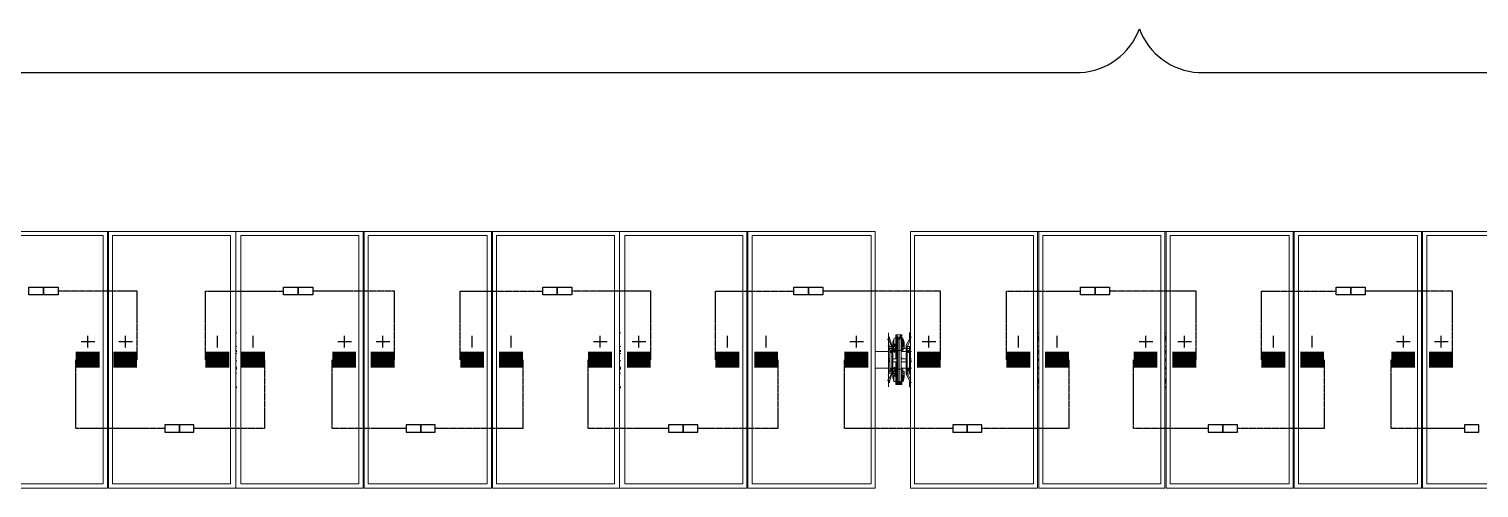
# Model space of a CAD drawing. Header units: feet. Extents: x -13743 to 68376, y -48 to 67763.
# Drawn here: x 4878.7 to 5332.5, y 4933.2 to 5076.9 of the extents above; entities that cross this region are included whole.
import ezdxf

# ---------------------------------------------------------------- set-up
doc = ezdxf.new("R2010")
doc.units = ezdxf.units.FT
doc.header["$MEASUREMENT"] = 0
doc.linetypes.add('HIDDEN', pattern=[0.375, 0.25, -0.125])
for name, color, linetype in [('E-HARN-COMP', 8, 'Continuous'), ('E-TRNK-CABL-NEG', 6, 'HIDDEN'), ('E-TRUNK-CABLE-POS', 6, 'HIDDEN'), ('G-ANNO-TEXT', 1, 'Continuous'), ('Polarity-Text', 7, 'Continuous')]:
    doc.layers.add(name, color=color, linetype=linetype)

# ---------------------------------------------------------------- blocks, each defined once
blk = doc.blocks.new('A$C47dfd34d')
at = {"lineweight": 5}
for points in [[(15.6094, 0.4133), (13.7561, 0.4133)], [(15.396, 0.4067), (15.396, 0.0067)], [(15.4027, 0.4133), (15.4027, 0)], [(17.5193, 0), (17.5193, 0.4133), (15.666, 0.4133)], [(14.3727, 0.235), (14.3744, 0.2467), (14.3744, 0.2433)], [(14.5794, 0.235), (14.5794, 0.2467), (14.5794, 0.2433)], [(14.7844, 0.235), (14.7861, 0.2467), (14.7861, 0.2433)], [(14.9911, 0.235), (14.9927, 0.2467), (14.9927, 0.2433)], [(15.1977, 0.235), (15.1977, 0.2467), (15.1977, 0.2433)], [(15.4027, 0.235), (15.4044, 0.2467), (15.4044, 0.2433)], [(15.6294, 0.24), (15.631, 0.2383), (15.6327, 0.2383), (15.6327, 0.24), (15.636, 0.23), (15.636, 0.2283), (15.6377, 0.2283), (15.636, 0.23)], [(15.6327, 0.24), (15.631, 0.24), (15.6327, 0.24), (15.631, 0.2433), (15.631, 0.25), (15.631, 0.1633), (15.631, 0.17), (15.6327, 0.1717), (15.631, 0.1717), (15.631, 0.1733), (15.631, 0.1717)], [(15.631, 0.24), (15.631, 0.24)], [(15.636, 0.2283), (15.636, 0.225), (15.6327, 0.225), (15.6327, 0.2283), (15.636, 0.2283), (15.631, 0.2383)], [(15.6394, 0.2267), (15.6394, 0.225), (15.6377, 0.225), (15.6377, 0.235), (15.6394, 0.24), (15.6394, 0.2317), (15.6427, 0.2317), (15.6427, 0.2417), (15.6394, 0.2417)], [(15.6394, 0.23), (15.6394, 0.225), (15.6394, 0.2233), (15.641, 0.2233), (15.6394, 0.225), (15.641, 0.2233), (15.6394, 0.225), (15.6377, 0.225), (15.6377, 0.235)], [(15.6394, 0.235), (15.6394, 0.235)], [(15.641, 0.24), (15.641, 0.24)], [(15.6427, 0.2417), (15.6444, 0.2417), (15.6444, 0.2433), (15.6427, 0.2433), (15.6444, 0.2433), (15.646, 0.2433), (15.6444, 0.245), (15.6427, 0.245), (15.6444, 0.245), (15.646, 0.2433), (15.646, 0.2417), (15.646, 0.2433), (15.6444, 0.245), (15.6427, 0.245), (15.6427, 0.2467), (15.6444, 0.2467), (15.6494, 0.2467), (15.6444, 0.2467), (15.6494, 0.2467), (15.651, 0.2467), (15.651, 0.245), (15.651, 0.2433), (15.6527, 0.2433), (15.651, 0.2433), (15.6527, 0.2433), (15.651, 0.2433)], [(15.6494, 0.2417), (15.6477, 0.2417), (15.6494, 0.2417), (15.6477, 0.2417), (15.6477, 0.2433), (15.6494, 0.2433), (15.6494, 0.245), (15.6494, 0.2433), (15.651, 0.2433), (15.6494, 0.2433), (15.6477, 0.2433), (15.646, 0.2433), (15.6444, 0.245), (15.6427, 0.245), (15.6427, 0.2467), (15.6427, 0.245), (15.6444, 0.245), (15.6444, 0.2467)], [(15.6427, 0.2433), (15.6427, 0.235), (15.6427, 0.2433), (15.6427, 0.245)], [(15.6427, 0.245), (15.6427, 0.245)], [(15.6427, 0.2433), (15.6444, 0.2433)], [(15.6444, 0.2433), (15.6427, 0.2433)], [(15.6444, 0.2117), (15.6427, 0.2117), (15.6427, 0.2367), (15.6444, 0.2367)], [(15.6427, 0.2083), (15.6427, 0.2117), (15.6427, 0.21), (15.6427, 0.2117), (15.6427, 0.235), (15.6444, 0.235)], [(15.6477, 0.2433), (15.646, 0.2433), (15.6444, 0.2433), (15.646, 0.2433), (15.6444, 0.2433), (15.646, 0.2433), (15.6477, 0.2433), (15.646, 0.2433), (15.6477, 0.2433), (15.646, 0.2433), (15.6477, 0.2433), (15.6477, 0.24), (15.6494, 0.24), (15.6477, 0.24), (15.6477, 0.2217), (15.6494, 0.2217), (15.6477, 0.2217), (15.6477, 0.1917), (15.651, 0.1917), (15.651, 0.2217), (15.651, 0.1917), (15.6477, 0.1917), (15.6477, 0.2217), (15.6477, 0.24), (15.646, 0.24), (15.6477, 0.24), (15.6477, 0.2433), (15.6494, 0.2433), (15.6494, 0.245), (15.651, 0.245), (15.6527, 0.245), (15.651, 0.245), (15.651, 0.2467)], [(15.646, 0.2417), (15.646, 0.2433), (15.6444, 0.245), (15.646, 0.2433), (15.6477, 0.2433), (15.646, 0.2433), (15.6477, 0.2433), (15.6477, 0.24), (15.646, 0.24)], [(15.6444, 0.2433), (15.646, 0.2433)], [(15.6444, 0.2433), (15.646, 0.2433)], [(15.6444, 0.2433), (15.646, 0.2433)], [(15.6444, 0.2433), (15.646, 0.2433)], [(15.6444, 0.2433), (15.646, 0.2433)], [(15.6444, 0.2433), (15.646, 0.2433)], [(15.6544, 0.1917), (15.6527, 0.1917), (15.6544, 0.1917), (15.6527, 0.1917), (15.651, 0.1917), (15.651, 0.1717), (15.6477, 0.1717), (15.6477, 0.1917), (15.6477, 0.2217), (15.646, 0.2217), (15.646, 0.2417), (15.6444, 0.2417), (15.6444, 0.2217)], [(15.6544, 0.2317), (15.6544, 0.23), (15.6544, 0.2283), (15.6527, 0.2283), (15.6527, 0.2317), (15.651, 0.2317), (15.6527, 0.2317), (15.6527, 0.2283), (15.6544, 0.2283), (15.6544, 0.23), (15.6544, 0.2317), (15.6527, 0.2317), (15.6527, 0.2417), (15.651, 0.2417), (15.651, 0.2433), (15.6527, 0.2433), (15.651, 0.2433), (15.651, 0.235), (15.651, 0.2433), (15.6494, 0.2433), (15.6477, 0.2433), (15.646, 0.2433), (15.6477, 0.2433)], [(15.646, 0.2433), (15.6477, 0.2433)], [(15.646, 0.2433), (15.6477, 0.2433)], [(15.6594, 0.2083), (15.651, 0.2083), (15.651, 0.2117), (15.651, 0.21), (15.651, 0.2117), (15.651, 0.235), (15.6527, 0.235), (15.651, 0.235), (15.651, 0.2433), (15.6494, 0.2433), (15.651, 0.2433), (15.6494, 0.2433), (15.6477, 0.2433), (15.6494, 0.2433), (15.6477, 0.2433), (15.6494, 0.2433), (15.651, 0.2433), (15.651, 0.235), (15.651, 0.2117), (15.651, 0.2367), (15.6527, 0.2367), (15.651, 0.2367), (15.651, 0.2117), (15.651, 0.2083), (15.651, 0.21), (15.6527, 0.21), (15.651, 0.21), (15.6527, 0.21), (15.651, 0.21), (15.6527, 0.21), (15.651, 0.21), (15.651, 0.2083), (15.651, 0.2117), (15.651, 0.235), (15.651, 0.2433), (15.651, 0.245)], [(15.6477, 0.2433), (15.6494, 0.2433)], [(15.6477, 0.2433), (15.6494, 0.2433)], [(15.6477, 0.2433), (15.6494, 0.2433)], [(15.651, 0.2217), (15.651, 0.2417), (15.6477, 0.2417), (15.6477, 0.2217), (15.6477, 0.1917), (15.651, 0.1917), (15.651, 0.2217), (15.6477, 0.2217), (15.6477, 0.24), (15.6494, 0.24)], [(15.6527, 0.2417), (15.6544, 0.2417), (15.6527, 0.2417), (15.651, 0.2417), (15.651, 0.2433), (15.6494, 0.2433), (15.651, 0.2433), (15.6494, 0.2433), (15.651, 0.2433), (15.651, 0.245), (15.651, 0.2467), (15.651, 0.245), (15.6494, 0.245), (15.651, 0.245), (15.6527, 0.245), (15.651, 0.245), (15.6494, 0.245), (15.6494, 0.2433), (15.651, 0.2433), (15.651, 0.2417), (15.6527, 0.2417), (15.6527, 0.2317), (15.6544, 0.2317), (15.6544, 0.23), (15.656, 0.225), (15.6544, 0.225), (15.6544, 0.2233), (15.6527, 0.2233), (15.6527, 0.2283), (15.651, 0.2283), (15.6527, 0.2283), (15.6527, 0.2233), (15.6544, 0.2233), (15.6544, 0.225), (15.656, 0.225), (15.6544, 0.23), (15.6544, 0.2283), (15.6527, 0.2283), (15.6527, 0.2317), (15.651, 0.2317)], [(15.6494, 0.245), (15.651, 0.245), (15.651, 0.2467), (15.6527, 0.2467)], [(15.6494, 0.2433), (15.651, 0.2433)], [(15.6494, 0.2433), (15.651, 0.2433)], [(15.6494, 0.2433), (15.651, 0.2433)], [(15.651, 0.245), (15.651, 0.245)], [(15.651, 0.245), (15.651, 0.245)], [(15.651, 0.245), (15.651, 0.245)], [(15.651, 0.245), (15.651, 0.245)], [(15.651, 0.245), (15.651, 0.245)], [(15.651, 0.245), (15.651, 0.245)], [(15.651, 0.235), (15.651, 0.2433)], [(15.651, 0.2117), (15.651, 0.2367), (15.6527, 0.2367)], [(15.651, 0.235), (15.6527, 0.235)], [(15.6544, 0.2417), (15.6527, 0.2417), (15.6527, 0.2317), (15.6544, 0.2317), (15.6544, 0.24), (15.656, 0.235)], [(15.6544, 0.2317), (15.6544, 0.24)], [(15.656, 0.2267), (15.656, 0.225), (15.656, 0.235), (15.6544, 0.24)], [(15.6544, 0.2317), (15.6544, 0.24)], [(15.656, 0.2267), (15.656, 0.225), (15.656, 0.235), (15.6544, 0.24)], [(15.6544, 0.235), (15.6544, 0.235)], [(15.6544, 0.235), (15.6544, 0.235)], [(15.6644, 0.2433), (15.666, 0.2433), (15.6644, 0.2433)], [(15.6644, 0.2433), (15.666, 0.2433), (15.6644, 0.2433)], [(15.6644, 0.24), (15.6644, 0.24)], [(15.6644, 0.24), (15.6644, 0.24)], [(15.871, 0.2467), (15.871, 0.2433)], [(15.8727, 0.2467), (15.871, 0.235)], [(16.076, 0.235), (16.0777, 0.2467), (16.0777, 0.2433)], [(16.2827, 0.235), (16.2843, 0.2467), (16.2843, 0.2433)], [(16.4893, 0.2467), (16.4893, 0.2433)], [(16.491, 0.2467), (16.4893, 0.235)], [(14.3727, 0.2283), (14.3744, 0.2283)], [(14.3744, 0.2217), (14.3727, 0.2217)], [(14.3727, 0.22), (14.3744, 0.22)], [(14.3744, 0.2167), (14.3727, 0.2167), (14.3744, 0.2183)], [(14.5794, 0.2283), (14.5811, 0.2283)], [(14.5794, 0.2217), (14.5811, 0.2217)], [(14.5794, 0.22), (14.5811, 0.22)], [(14.5794, 0.2183), (14.5794, 0.2167), (14.5811, 0.2167)], [(14.7844, 0.2283), (14.7861, 0.2283)], [(14.7861, 0.2217), (14.7844, 0.2217)], [(14.7844, 0.22), (14.7861, 0.22)], [(14.7861, 0.2167), (14.7844, 0.2167), (14.7861, 0.2183)], [(14.9911, 0.2283), (14.9927, 0.2283)], [(14.9927, 0.2217), (14.9911, 0.2217)], [(14.9911, 0.22), (14.9927, 0.22)], [(14.9927, 0.2167), (14.9911, 0.2167), (14.9927, 0.2183)], [(15.1977, 0.2283), (15.1994, 0.2283)], [(15.1977, 0.2217), (15.1994, 0.2217)], [(15.1977, 0.22), (15.1994, 0.22)], [(15.1977, 0.2183), (15.1977, 0.2167), (15.1994, 0.2167)], [(15.4027, 0.2283), (15.4044, 0.2283)], [(15.4044, 0.2217), (15.4027, 0.2217)], [(15.4027, 0.22), (15.4044, 0.22)], [(15.4044, 0.2167), (15.4027, 0.2167), (15.4044, 0.2183)], [(15.6094, 0.22), (15.631, 0.22)], [(15.6294, 0.23), (15.6294, 0.23)], [(15.6327, 0.2283), (15.631, 0.2283), (15.631, 0.225), (15.6327, 0.225), (15.6327, 0.2233), (15.631, 0.2233), (15.631, 0.1883), (15.6327, 0.1883), (15.636, 0.1883), (15.636, 0.185), (15.636, 0.1833), (15.6327, 0.1733), (15.631, 0.1733), (15.631, 0.175), (15.6294, 0.1733)], [(15.6294, 0.2283), (15.6294, 0.2283)], [(15.631, 0.2283), (15.631, 0.23), (15.6327, 0.23)], [(15.631, 0.2233), (15.631, 0.225)], [(15.6327, 0.2217), (15.6327, 0.2233)], [(15.6327, 0.22), (15.6327, 0.2217), (15.6344, 0.2217)], [(15.6344, 0.22), (15.6327, 0.22)], [(15.6327, 0.1933), (15.6327, 0.2183)], [(15.636, 0.2217), (15.6344, 0.2217)], [(15.6344, 0.22), (15.636, 0.22)], [(15.6344, 0.22), (15.636, 0.22)], [(15.6344, 0.22), (15.636, 0.22)], [(15.6344, 0.22), (15.636, 0.22)], [(15.6344, 0.22), (15.6344, 0.2183), (15.636, 0.22)], [(15.6344, 0.22), (15.636, 0.22)], [(15.6377, 0.2283), (15.6377, 0.225), (15.636, 0.225), (15.6377, 0.225), (15.6377, 0.1883), (15.6377, 0.1783)], [(15.636, 0.225), (15.636, 0.225)], [(15.636, 0.225), (15.636, 0.2217)], [(15.636, 0.2217), (15.636, 0.22)], [(15.636, 0.2183), (15.636, 0.1933)], [(15.6377, 0.225), (15.6377, 0.225)], [(15.6427, 0.2217), (15.641, 0.2217), (15.6427, 0.2217), (15.641, 0.2217), (15.6427, 0.2217), (15.6377, 0.2217)], [(15.641, 0.2183), (15.6394, 0.22), (15.6377, 0.22), (15.6427, 0.22)], [(15.641, 0.225), (15.641, 0.2233), (15.6427, 0.2283), (15.6394, 0.2283), (15.6394, 0.23), (15.6394, 0.2317)], [(15.641, 0.2283), (15.641, 0.2317)], [(15.6427, 0.2233), (15.641, 0.2233)], [(15.6427, 0.2317), (15.6444, 0.2317)], [(15.6427, 0.2283), (15.6444, 0.2283)], [(15.651, 0.2283), (15.6527, 0.2283), (15.6527, 0.2233), (15.6544, 0.2233), (15.6544, 0.225), (15.656, 0.225), (15.6544, 0.23)], [(15.6527, 0.2233), (15.651, 0.2233)], [(15.6544, 0.2217), (15.6527, 0.2217), (15.6544, 0.2217), (15.6527, 0.2217), (15.6527, 0.22), (15.651, 0.22), (15.6594, 0.22)], [(15.651, 0.21), (15.651, 0.2117)], [(15.651, 0.21), (15.651, 0.2117)], [(15.6527, 0.225), (15.6527, 0.2233), (15.6544, 0.225)], [(15.6594, 0.225), (15.6594, 0.225)], [(15.6594, 0.225), (15.6594, 0.225)], [(15.661, 0.225), (15.661, 0.225)], [(15.661, 0.225), (15.661, 0.225)], [(15.661, 0.2217), (15.6627, 0.2217)], [(15.661, 0.2217), (15.6627, 0.2217)], [(15.6627, 0.22), (15.6627, 0.2183), (15.661, 0.22)], [(15.6627, 0.22), (15.6627, 0.2183), (15.661, 0.22)], [(15.666, 0.2283), (15.6627, 0.2283)], [(15.666, 0.2283), (15.6627, 0.2283)], [(15.6627, 0.2283), (15.6644, 0.2283)], [(15.6627, 0.2217), (15.6644, 0.2217), (15.6644, 0.22)], [(15.6627, 0.2217), (15.6644, 0.2217), (15.6644, 0.22)], [(15.6627, 0.22), (15.6644, 0.22)], [(15.6627, 0.22), (15.6644, 0.22)], [(15.6627, 0.22), (15.6644, 0.22)], [(15.6627, 0.22), (15.6644, 0.22)], [(15.6627, 0.22), (15.6644, 0.22)], [(15.6627, 0.22), (15.6644, 0.22)], [(15.6627, 0.22), (15.6644, 0.22)], [(15.6627, 0.22), (15.6644, 0.22)], [(15.6627, 0.22), (15.6644, 0.22)], [(15.6627, 0.22), (15.6644, 0.22)], [(15.6627, 0.22), (15.6644, 0.22)], [(15.6627, 0.22), (15.6644, 0.22)], [(15.6627, 0.22), (15.6644, 0.22)], [(15.6627, 0.22), (15.6644, 0.22)], [(15.6627, 0.22), (15.6644, 0.22)], [(15.6627, 0.22), (15.6644, 0.22)], [(15.6627, 0.22), (15.6644, 0.22)], [(15.6627, 0.22), (15.6644, 0.22)], [(15.6627, 0.22), (15.6644, 0.22)], [(15.6627, 0.22), (15.6644, 0.22)], [(15.6644, 0.2183), (15.6644, 0.2183)], [(15.6644, 0.2183), (15.6644, 0.2183)], [(15.871, 0.2283), (15.8727, 0.2283)], [(15.8727, 0.2217), (15.871, 0.2217)], [(15.871, 0.22), (15.8727, 0.22)], [(15.8727, 0.2167), (15.871, 0.2167), (15.8727, 0.2183)], [(16.076, 0.2283), (16.0777, 0.2283)], [(16.0777, 0.2217), (16.076, 0.2217)], [(16.076, 0.22), (16.0777, 0.22)], [(16.0777, 0.2167), (16.076, 0.2167), (16.0777, 0.2183)], [(16.2827, 0.2283), (16.2843, 0.2283)], [(16.2843, 0.2217), (16.2827, 0.2217)], [(16.2827, 0.22), (16.2843, 0.22)], [(16.2843, 0.2167), (16.2827, 0.2167), (16.2843, 0.2183)], [(16.4893, 0.2283), (16.491, 0.2283)], [(16.491, 0.2217), (16.4893, 0.2217)], [(16.4893, 0.22), (16.491, 0.22)], [(16.491, 0.2167), (16.4893, 0.2167), (16.491, 0.2183)], [(14.3727, 0.2067), (14.3744, 0.2083)], [(14.3744, 0.205), (14.3727, 0.205)], [(14.3727, 0.195), (14.3744, 0.195)], [(14.3744, 0.1933), (14.3727, 0.1933)], [(14.3727, 0.1917), (14.3744, 0.1917)], [(14.5794, 0.2067), (14.5794, 0.2083)], [(14.5794, 0.205), (14.5811, 0.205)], [(14.5794, 0.195), (14.5811, 0.195)], [(14.5794, 0.1933), (14.5811, 0.1933)], [(14.5794, 0.1917), (14.5811, 0.1917)], [(14.7844, 0.2067), (14.7861, 0.2083)], [(14.7861, 0.205), (14.7844, 0.205)], [(14.7844, 0.195), (14.7861, 0.195)], [(14.7861, 0.1933), (14.7844, 0.1933)], [(14.7844, 0.1917), (14.7861, 0.1917)], [(14.9911, 0.2067), (14.9927, 0.2083)], [(14.9927, 0.205), (14.9911, 0.205)], [(14.9911, 0.195), (14.9927, 0.195)], [(14.9927, 0.1933), (14.9911, 0.1933)], [(14.9911, 0.1917), (14.9927, 0.1917)], [(15.1977, 0.2067), (15.1977, 0.2083)], [(15.1977, 0.205), (15.1994, 0.205)], [(15.1977, 0.195), (15.1994, 0.195)], [(15.1977, 0.1933), (15.1994, 0.1933)], [(15.1977, 0.1917), (15.1994, 0.1917)], [(15.4027, 0.2067), (15.4044, 0.2083)], [(15.4044, 0.205), (15.4027, 0.205)], [(15.4027, 0.195), (15.4044, 0.195)], [(15.4044, 0.1933), (15.4027, 0.1933)], [(15.4027, 0.1917), (15.4044, 0.1917)], [(15.631, 0.1933), (15.6094, 0.1933)], [(15.631, 0.205), (15.6327, 0.205)], [(15.631, 0.2033), (15.6327, 0.2033)], [(15.631, 0.1867), (15.631, 0.1883)], [(15.6327, 0.1867), (15.6327, 0.1883), (15.6327, 0.19)], [(15.6344, 0.1917), (15.636, 0.1917)], [(15.6344, 0.1917), (15.636, 0.1917)], [(15.6344, 0.1917), (15.636, 0.1917)], [(15.6344, 0.1917), (15.636, 0.1917)], [(15.6344, 0.1917), (15.636, 0.1917)], [(15.636, 0.185), (15.6377, 0.185), (15.6377, 0.1883), (15.636, 0.1883), (15.6377, 0.1883), (15.6394, 0.1883), (15.641, 0.19), (15.641, 0.1883), (15.6427, 0.1883)], [(15.636, 0.19), (15.636, 0.1883)], [(15.636, 0.1883), (15.636, 0.1883)], [(15.6377, 0.205), (15.6377, 0.2083), (15.6444, 0.2083)], [(15.6377, 0.2083), (15.6394, 0.2083)], [(15.6444, 0.1783), (15.6427, 0.1783), (15.6427, 0.2), (15.6427, 0.2033), (15.6444, 0.2033), (15.6427, 0.2033), (15.6444, 0.2033), (15.6427, 0.2033), (15.6444, 0.2033), (15.6427, 0.2033), (15.6427, 0.2017), (15.6427, 0.2), (15.6427, 0.2033), (15.6444, 0.2033), (15.6377, 0.2033)], [(15.6427, 0.1933), (15.6377, 0.1933)], [(15.6427, 0.1917), (15.641, 0.1917), (15.6427, 0.1917), (15.641, 0.1917), (15.6427, 0.1917), (15.6377, 0.1917), (15.6394, 0.1917)], [(15.6377, 0.1883), (15.6377, 0.1883)], [(15.6394, 0.1867), (15.6394, 0.1883), (15.6377, 0.1883), (15.6377, 0.1783), (15.6394, 0.1717)], [(15.6394, 0.1933), (15.641, 0.195)], [(15.6444, 0.1767), (15.6427, 0.1767), (15.6427, 0.2017), (15.6444, 0.2017)], [(15.651, 0.1667), (15.6527, 0.1667), (15.651, 0.1667), (15.651, 0.1683), (15.651, 0.17), (15.651, 0.1683), (15.651, 0.1667), (15.6494, 0.1683), (15.6477, 0.1683), (15.6477, 0.1717), (15.6494, 0.1717), (15.6477, 0.1717), (15.6477, 0.17), (15.646, 0.17), (15.6477, 0.17), (15.6494, 0.17), (15.6477, 0.17), (15.6494, 0.17), (15.6477, 0.17), (15.646, 0.17), (15.6444, 0.17), (15.646, 0.17), (15.6477, 0.17), (15.6494, 0.17), (15.6477, 0.17), (15.646, 0.17), (15.6477, 0.17), (15.6494, 0.17), (15.651, 0.17), (15.6494, 0.17), (15.6477, 0.17), (15.646, 0.17), (15.6477, 0.17), (15.6477, 0.1717), (15.646, 0.1717), (15.646, 0.1683), (15.6444, 0.1683), (15.646, 0.1683), (15.6477, 0.1683), (15.6494, 0.1683), (15.6477, 0.1683), (15.6477, 0.1717), (15.6477, 0.17), (15.6494, 0.17), (15.6477, 0.17), (15.6494, 0.17), (15.6477, 0.17), (15.646, 0.17), (15.6444, 0.17), (15.646, 0.17), (15.6444, 0.17), (15.646, 0.17), (15.6444, 0.17), (15.6427, 0.17), (15.6444, 0.17), (15.6427, 0.1683), (15.6427, 0.1667), (15.6444, 0.1683), (15.646, 0.1683), (15.646, 0.1717), (15.6444, 0.1717), (15.6444, 0.1917)], [(15.6427, 0.1717), (15.6444, 0.1717), (15.6444, 0.17), (15.6427, 0.17), (15.6427, 0.1683), (15.6444, 0.1683), (15.6427, 0.1667), (15.6444, 0.1683), (15.646, 0.1683), (15.6477, 0.1683), (15.6494, 0.1683), (15.651, 0.1683), (15.6494, 0.1683), (15.651, 0.1667), (15.6527, 0.1667), (15.651, 0.1667), (15.6444, 0.1667), (15.646, 0.1667), (15.6444, 0.1667), (15.6427, 0.1667), (15.6444, 0.1683), (15.646, 0.1683), (15.6444, 0.1683), (15.646, 0.1683), (15.646, 0.1717), (15.6477, 0.1717), (15.6477, 0.1917), (15.6477, 0.1717), (15.6477, 0.1683), (15.6494, 0.1683), (15.651, 0.1667), (15.6527, 0.1667)], [(15.6477, 0.1717), (15.646, 0.1717), (15.646, 0.1917), (15.6477, 0.1917), (15.6477, 0.1717), (15.6494, 0.1717)], [(15.651, 0.21), (15.6527, 0.21)], [(15.651, 0.2033), (15.6527, 0.2033)], [(15.651, 0.2033), (15.6527, 0.2033)], [(15.651, 0.2033), (15.6527, 0.2033)], [(15.651, 0.2033), (15.6527, 0.2033)], [(15.651, 0.2033), (15.6527, 0.2033)], [(15.651, 0.2033), (15.6527, 0.2033)], [(15.6527, 0.1767), (15.651, 0.1767), (15.651, 0.2017), (15.651, 0.2033), (15.6527, 0.2033), (15.651, 0.2033), (15.651, 0.2), (15.651, 0.2033)], [(15.651, 0.2033), (15.6527, 0.2033)], [(15.6594, 0.2033), (15.651, 0.2033)], [(15.651, 0.2033), (15.6527, 0.2033)], [(15.651, 0.2033), (15.6527, 0.2033)], [(15.651, 0.2033), (15.6527, 0.2033)], [(15.651, 0.2033), (15.6527, 0.2033)], [(15.651, 0.2017), (15.651, 0.2), (15.651, 0.1783), (15.6527, 0.1783)], [(15.6594, 0.1933), (15.651, 0.1933)], [(15.651, 0.1917), (15.6527, 0.1917), (15.651, 0.1917)], [(15.651, 0.1917), (15.6527, 0.1917), (15.651, 0.1917)], [(15.6544, 0.1883), (15.6527, 0.19), (15.6544, 0.1883), (15.6527, 0.19), (15.6527, 0.1883), (15.651, 0.1883)], [(15.6527, 0.185), (15.6544, 0.185), (15.6544, 0.1833), (15.6544, 0.185), (15.6527, 0.185), (15.6527, 0.1883), (15.6544, 0.1883), (15.656, 0.1867), (15.6544, 0.1833), (15.6544, 0.185), (15.6527, 0.185), (15.6527, 0.1883), (15.6544, 0.1883), (15.656, 0.1867), (15.6544, 0.1833), (15.656, 0.1867), (15.6544, 0.1883), (15.6527, 0.1883), (15.6527, 0.185), (15.651, 0.185), (15.6527, 0.185), (15.651, 0.185)], [(15.6594, 0.1883), (15.6594, 0.1883)], [(15.6594, 0.1883), (15.6594, 0.1883)], [(15.661, 0.1883), (15.661, 0.1883)], [(15.661, 0.1883), (15.661, 0.1883)], [(15.666, 0.1933), (15.666, 0.1917)], [(15.666, 0.1933), (15.666, 0.1933)], [(15.871, 0.2067), (15.8727, 0.2083)], [(15.8727, 0.205), (15.871, 0.205)], [(15.871, 0.195), (15.8727, 0.195)], [(15.8727, 0.1933), (15.871, 0.1933)], [(15.871, 0.1917), (15.8727, 0.1917)], [(16.076, 0.2067), (16.0777, 0.2083)], [(16.0777, 0.205), (16.076, 0.205)], [(16.076, 0.195), (16.0777, 0.195)], [(16.0777, 0.1933), (16.076, 0.1933)], [(16.076, 0.1917), (16.0777, 0.1917)], [(16.2827, 0.2067), (16.2843, 0.2083)], [(16.2843, 0.205), (16.2827, 0.205)], [(16.2827, 0.195), (16.2843, 0.195)], [(16.2843, 0.1933), (16.2827, 0.1933)], [(16.2827, 0.1917), (16.2843, 0.1917)], [(16.4893, 0.2067), (16.491, 0.2083)], [(16.491, 0.205), (16.4893, 0.205)], [(16.4893, 0.195), (16.491, 0.195)], [(16.491, 0.1933), (16.4893, 0.1933)], [(16.4893, 0.1917), (16.491, 0.1917)], [(14.3744, 0.185), (14.3727, 0.185)], [(14.3744, 0.17), (14.3744, 0.1667), (14.3727, 0.1783)], [(14.3744, 0.1667), (14.3744, 0.1667)], [(14.5794, 0.185), (14.5811, 0.185)], [(14.5794, 0.17), (14.5794, 0.1667), (14.5794, 0.1783)], [(14.5794, 0.1667), (14.5794, 0.1667)], [(14.7861, 0.185), (14.7844, 0.185)], [(14.7861, 0.17), (14.7861, 0.1667), (14.7844, 0.1783)], [(14.7861, 0.1667), (14.7861, 0.1667)], [(14.9927, 0.185), (14.9911, 0.185)], [(14.9927, 0.17), (14.9927, 0.1667), (14.9911, 0.1783)], [(14.9927, 0.1667), (14.9927, 0.1667)], [(15.1977, 0.185), (15.1994, 0.185)], [(15.1977, 0.17), (15.1977, 0.1667), (15.1977, 0.1783)], [(15.1977, 0.1667), (15.1977, 0.1667)], [(15.4044, 0.185), (15.4027, 0.185)], [(15.4044, 0.17), (15.4044, 0.1667), (15.4027, 0.1783)], [(15.4044, 0.1667), (15.4044, 0.1667)], [(15.6294, 0.1833), (15.6294, 0.1833)], [(15.6294, 0.1817), (15.6294, 0.1817)], [(15.631, 0.1817), (15.631, 0.1833), (15.631, 0.185), (15.6327, 0.185), (15.636, 0.185), (15.631, 0.175)], [(15.631, 0.1733), (15.631, 0.1733)], [(15.631, 0.1733), (15.6327, 0.1733)], [(15.631, 0.17), (15.6327, 0.17)], [(15.636, 0.1833), (15.6377, 0.185)], [(15.6394, 0.18), (15.6394, 0.1717), (15.6427, 0.1717), (15.6427, 0.18), (15.6394, 0.18), (15.6394, 0.1817)], [(15.6394, 0.1783), (15.6394, 0.1783)], [(15.641, 0.18), (15.641, 0.1833)], [(15.641, 0.1717), (15.641, 0.1717)], [(15.6427, 0.185), (15.6444, 0.185)], [(15.6427, 0.18), (15.6444, 0.18)], [(15.6427, 0.1667), (15.6444, 0.1667)], [(15.6427, 0.1667), (15.6427, 0.1667)], [(15.6444, 0.1683), (15.646, 0.1683)], [(15.6444, 0.1683), (15.646, 0.1683), (15.6444, 0.1683), (15.646, 0.1683), (15.6477, 0.1683), (15.646, 0.1683), (15.6477, 0.1683)], [(15.6444, 0.1683), (15.646, 0.1683)], [(15.651, 0.1667), (15.6444, 0.1667)], [(15.651, 0.1667), (15.6444, 0.1667)], [(15.646, 0.1683), (15.6477, 0.1683)], [(15.6527, 0.17), (15.651, 0.17), (15.6527, 0.17), (15.651, 0.17), (15.6527, 0.17), (15.651, 0.17), (15.651, 0.1683), (15.6527, 0.1683), (15.651, 0.1683), (15.651, 0.1717), (15.6527, 0.1717), (15.651, 0.1717), (15.651, 0.1683), (15.651, 0.1667), (15.6527, 0.1667), (15.651, 0.1667), (15.6494, 0.1683), (15.6477, 0.1683)], [(15.6527, 0.1683), (15.651, 0.1683), (15.651, 0.17), (15.6494, 0.17), (15.651, 0.17), (15.6494, 0.17), (15.651, 0.17), (15.651, 0.1717), (15.6527, 0.1717)], [(15.6494, 0.1683), (15.651, 0.1683)], [(15.6494, 0.1683), (15.651, 0.1683)], [(15.651, 0.1667), (15.6494, 0.1683)], [(15.6494, 0.1683), (15.651, 0.1667)], [(15.651, 0.18), (15.6527, 0.18), (15.6527, 0.1717), (15.6544, 0.1717), (15.6544, 0.18)], [(15.651, 0.1683), (15.651, 0.1683)], [(15.651, 0.1683), (15.651, 0.1683)], [(15.651, 0.1683), (15.651, 0.1683)], [(15.651, 0.1667), (15.651, 0.1667)], [(15.651, 0.1667), (15.6527, 0.1667)], [(15.651, 0.1667), (15.6527, 0.1667)], [(15.651, 0.1667), (15.651, 0.1667)], [(15.651, 0.1667), (15.651, 0.1667)], [(15.6527, 0.1833), (15.6527, 0.18), (15.6544, 0.18), (15.6544, 0.1817)], [(15.6544, 0.1783), (15.6544, 0.1783)], [(15.6544, 0.1783), (15.6544, 0.1783)], [(15.656, 0.1783), (15.6544, 0.1717)], [(15.6544, 0.1717), (15.6544, 0.1717)], [(15.6544, 0.1717), (15.6544, 0.1717)], [(15.6644, 0.1733), (15.6644, 0.1733)], [(15.6644, 0.1733), (15.6644, 0.1733)], [(15.6644, 0.17), (15.6644, 0.17)], [(15.6644, 0.17), (15.666, 0.17), (15.6644, 0.17)], [(15.6644, 0.17), (15.6644, 0.17)], [(15.6644, 0.17), (15.666, 0.17), (15.6644, 0.17)], [(15.8727, 0.185), (15.871, 0.185)], [(15.871, 0.1783), (15.8727, 0.1667)], [(15.871, 0.17), (15.871, 0.1667)], [(15.871, 0.1667), (15.871, 0.1667)], [(16.0777, 0.185), (16.076, 0.185)], [(16.0777, 0.17), (16.0777, 0.1667), (16.076, 0.1783)], [(16.0777, 0.1667), (16.0777, 0.1667)], [(16.2843, 0.185), (16.2827, 0.185)], [(16.2843, 0.17), (16.2843, 0.1667), (16.2827, 0.1783)], [(16.2843, 0.1667), (16.2843, 0.1667)], [(16.491, 0.185), (16.4893, 0.185)], [(16.4893, 0.1783), (16.491, 0.1667)], [(16.4893, 0.17), (16.4893, 0.1667)], [(16.4893, 0.1667), (16.4893, 0.1667)], [(14.3727, 0.1633), (14.3744, 0.1633)], [(14.3727, 0.1617), (14.3744, 0.1617)], [(14.5794, 0.1633), (14.5811, 0.1633)], [(14.5794, 0.1617), (14.5811, 0.1617)], [(14.7844, 0.1633), (14.7861, 0.1633)], [(14.7844, 0.1617), (14.7861, 0.1617)], [(14.9911, 0.1633), (14.9927, 0.1633)], [(14.9911, 0.1617), (14.9927, 0.1617)], [(15.1977, 0.1633), (15.1994, 0.1633)], [(15.1977, 0.1617), (15.1994, 0.1617)], [(15.4027, 0.1633), (15.4044, 0.1633)], [(15.4027, 0.1617), (15.4044, 0.1617)], [(15.871, 0.1633), (15.8727, 0.1633)], [(15.871, 0.1617), (15.8727, 0.1617)], [(16.076, 0.1633), (16.0777, 0.1633)], [(16.076, 0.1617), (16.0777, 0.1617)], [(16.2827, 0.1633), (16.2843, 0.1633)], [(16.2827, 0.1617), (16.2843, 0.1617)], [(16.4893, 0.1633), (16.491, 0.1633)], [(16.4893, 0.1617), (16.491, 0.1617)]]:
    blk.add_lwpolyline(points, dxfattribs=at)
for points in [[(14.1678, 0.4133), (14.3727, 0.4133), (14.3727, 0), (14.1678, 0)], [(14.1744, 0.4067), (14.1744, 0.0067), (14.3661, 0.0067), (14.3661, 0.4067)], [(14.3744, 0.4133), (14.5794, 0.4133), (14.5794, 0), (14.3744, 0)], [(14.3811, 0.4067), (14.3811, 0.0067), (14.5711, 0.0067), (14.5711, 0.4067)], [(14.5794, 0), (14.7844, 0), (14.7844, 0.4133), (14.5794, 0.4133)], [(14.5877, 0.0067), (14.7777, 0.0067), (14.7777, 0.4067), (14.5877, 0.4067)], [(14.7861, 0.4133), (14.7861, 0), (14.9911, 0), (14.9911, 0.4133)], [(14.9844, 0.4067), (14.9844, 0.0067), (14.7927, 0.0067), (14.7927, 0.4067)], [(15.1977, 0.4133), (14.9927, 0.4133), (14.9927, 0), (15.1977, 0)], [(14.9994, 0.0067), (15.1894, 0.0067), (15.1894, 0.4067), (14.9994, 0.4067)], [(15.1977, 0), (15.1977, 0.4133), (15.4027, 0.4133), (15.4027, 0)], [(15.206, 0.0067), (15.206, 0.4067), (15.396, 0.4067), (15.396, 0.0067)], [(15.4044, 0), (15.4044, 0.4133), (15.6094, 0.4133), (15.6094, 0)], [(15.411, 0.0067), (15.411, 0.4067), (15.6027, 0.4067), (15.6027, 0.0067)], [(15.666, 0.4133), (15.666, 0), (15.871, 0), (15.871, 0.4133)], [(15.666, 0), (15.666, 0.4133)], [(15.8644, 0.4067), (15.8644, 0.0067), (15.6727, 0.0067), (15.6727, 0.4067)], [(15.6727, 0.0067), (15.6727, 0.4067)], [(16.076, 0.4133), (16.076, 0), (15.8727, 0), (15.8727, 0.4133)], [(15.8794, 0.4067), (16.0693, 0.4067), (16.0693, 0.0067), (15.8794, 0.0067)], [(16.0777, 0.4133), (16.2827, 0.4133), (16.2827, 0), (16.0777, 0)], [(16.0843, 0.4067), (16.0843, 0.0067), (16.276, 0.0067), (16.276, 0.4067)], [(16.2843, 0.4133), (16.4893, 0.4133), (16.4893, 0), (16.2843, 0)], [(16.291, 0.4067), (16.291, 0.0067), (16.4827, 0.0067), (16.4827, 0.4067)], [(16.491, 0), (16.696, 0), (16.696, 0.4133), (16.491, 0.4133)], [(16.4977, 0.0067), (16.6877, 0.0067), (16.6877, 0.4067), (16.4977, 0.4067)], [(14.3744, 0.25), (14.3727, 0.25)], [(14.5811, 0.25), (14.5794, 0.25)], [(14.7861, 0.25), (14.7844, 0.25)], [(14.9927, 0.25), (14.9911, 0.25)], [(15.1994, 0.25), (15.1977, 0.25)], [(15.4044, 0.25), (15.4027, 0.25)], [(15.6327, 0.2433), (15.631, 0.2433)], [(15.646, 0.2433), (15.6444, 0.2433)], [(15.6444, 0.1717), (15.646, 0.1717), (15.646, 0.1917), (15.6477, 0.1917), (15.6477, 0.2217), (15.646, 0.2217), (15.646, 0.2417), (15.6444, 0.2417), (15.646, 0.2417), (15.646, 0.2217), (15.6477, 0.2217), (15.6477, 0.1917), (15.646, 0.1917), (15.646, 0.1717)], [(15.6477, 0.2433), (15.646, 0.2433)], [(15.651, 0.245), (15.6494, 0.245), (15.6494, 0.2433), (15.6477, 0.2433), (15.6477, 0.2417), (15.6477, 0.2433), (15.6494, 0.2433), (15.6494, 0.245), (15.651, 0.245), (15.651, 0.2467), (15.651, 0.245), (15.6494, 0.245), (15.651, 0.245), (15.651, 0.2467), (15.6527, 0.2467), (15.651, 0.2467), (15.6494, 0.2467), (15.651, 0.2467)], [(15.6494, 0.2433), (15.6477, 0.2433)], [(15.6477, 0.2417), (15.6477, 0.2217), (15.651, 0.2217), (15.651, 0.2417)], [(15.6477, 0.2417), (15.6477, 0.2217), (15.651, 0.2217), (15.651, 0.2417)], [(15.656, 0.225), (15.656, 0.235), (15.656, 0.225), (15.6577, 0.225)], [(15.6594, 0.185), (15.6594, 0.1883), (15.661, 0.1883), (15.661, 0.19), (15.661, 0.1883), (15.6594, 0.1883), (15.6594, 0.225), (15.661, 0.225), (15.6594, 0.225), (15.6594, 0.2283), (15.661, 0.2283), (15.661, 0.225), (15.6644, 0.225), (15.6644, 0.2233), (15.666, 0.2233), (15.666, 0.225), (15.666, 0.2233), (15.6644, 0.2233), (15.6644, 0.225), (15.661, 0.225), (15.661, 0.2283), (15.666, 0.2383), (15.6644, 0.2383), (15.6644, 0.24), (15.6644, 0.2433), (15.6644, 0.25), (15.666, 0.25), (15.6644, 0.25), (15.6644, 0.2433), (15.6644, 0.24), (15.666, 0.24), (15.6644, 0.24), (15.6594, 0.23), (15.6594, 0.2283), (15.661, 0.2283), (15.6594, 0.2283), (15.6594, 0.23), (15.6594, 0.2283), (15.6594, 0.225), (15.661, 0.225), (15.6594, 0.225), (15.6594, 0.1883), (15.661, 0.1883), (15.6594, 0.1883), (15.6594, 0.185), (15.661, 0.185), (15.666, 0.175), (15.666, 0.1733), (15.6644, 0.1733), (15.6594, 0.1833), (15.661, 0.1833), (15.661, 0.185), (15.661, 0.1883), (15.6644, 0.1883), (15.666, 0.1883), (15.666, 0.2233), (15.666, 0.1883), (15.6644, 0.1883), (15.666, 0.1883), (15.666, 0.1867), (15.666, 0.1883), (15.6644, 0.1883), (15.6644, 0.185), (15.661, 0.185), (15.6644, 0.185), (15.6644, 0.1883), (15.6644, 0.19), (15.6644, 0.1883), (15.6644, 0.1867), (15.6644, 0.1883), (15.661, 0.1883), (15.661, 0.185), (15.6594, 0.185), (15.6594, 0.1833)], [(15.666, 0.2267), (15.666, 0.225), (15.6644, 0.225), (15.6644, 0.2283), (15.661, 0.2283), (15.6594, 0.2283), (15.6594, 0.23), (15.6644, 0.24), (15.6644, 0.2383), (15.666, 0.2383), (15.661, 0.2283), (15.6644, 0.2283), (15.6644, 0.225), (15.666, 0.225)], [(15.6677, 0.2433), (15.666, 0.2433)], [(15.8727, 0.25), (15.871, 0.25)], [(16.0777, 0.25), (16.076, 0.25)], [(16.2843, 0.25), (16.2827, 0.25)], [(16.491, 0.25), (16.4893, 0.25)], [(15.6344, 0.2217), (15.6327, 0.22), (15.6344, 0.2183), (15.636, 0.22)], [(15.6344, 0.2217), (15.6327, 0.2217), (15.6327, 0.22), (15.6327, 0.2183), (15.6344, 0.2183), (15.636, 0.2183), (15.636, 0.22), (15.636, 0.2217)], [(15.636, 0.22), (15.6344, 0.22)], [(15.636, 0.22), (15.6344, 0.22)], [(15.6444, 0.1917), (15.646, 0.1917), (15.646, 0.2217), (15.6444, 0.2217), (15.646, 0.2217), (15.646, 0.1917)], [(15.646, 0.1917), (15.646, 0.2217), (15.6444, 0.2217), (15.6444, 0.1917)], [(15.651, 0.2233), (15.6527, 0.2233), (15.6544, 0.225), (15.6527, 0.2233), (15.6544, 0.225), (15.6527, 0.2233)], [(15.6544, 0.2217), (15.6527, 0.2217), (15.651, 0.2217), (15.6527, 0.2217), (15.6527, 0.22), (15.651, 0.22), (15.6594, 0.22), (15.651, 0.22), (15.6527, 0.22), (15.6527, 0.2217), (15.651, 0.2217), (15.6527, 0.2217)], [(15.6527, 0.2217), (15.651, 0.2217)], [(15.651, 0.2117), (15.651, 0.21)], [(15.6544, 0.225), (15.6527, 0.2233), (15.6527, 0.225), (15.6527, 0.2233), (15.6544, 0.225), (15.6527, 0.2233)], [(15.661, 0.22), (15.661, 0.2217), (15.661, 0.225), (15.661, 0.2217)], [(15.6627, 0.2217), (15.661, 0.22), (15.6627, 0.2183), (15.6644, 0.22)], [(15.6627, 0.2183), (15.6644, 0.2183), (15.6644, 0.22), (15.6644, 0.2217), (15.6627, 0.2217), (15.661, 0.2217), (15.661, 0.22), (15.661, 0.2183)], [(15.6627, 0.2217), (15.661, 0.22), (15.6627, 0.2183), (15.6644, 0.22)], [(15.6627, 0.2183), (15.6644, 0.2183), (15.6644, 0.22), (15.6644, 0.2217), (15.6627, 0.2217), (15.661, 0.2217), (15.661, 0.22), (15.661, 0.2183)], [(15.6627, 0.1933), (15.661, 0.1933), (15.661, 0.1917), (15.661, 0.19), (15.6627, 0.19), (15.661, 0.19), (15.661, 0.1917), (15.661, 0.1933), (15.661, 0.2183), (15.661, 0.1933), (15.6627, 0.1933), (15.6644, 0.1933), (15.6644, 0.1917), (15.6627, 0.19), (15.6644, 0.1917), (15.6627, 0.1917), (15.6644, 0.1917), (15.6627, 0.1917), (15.6644, 0.1917), (15.6627, 0.1917), (15.6644, 0.1917), (15.6627, 0.1917), (15.6644, 0.1917), (15.6627, 0.1917), (15.6644, 0.1917), (15.6627, 0.1917), (15.6644, 0.1917), (15.6627, 0.1917), (15.6644, 0.1917), (15.6627, 0.1917), (15.6644, 0.1917), (15.6627, 0.1917), (15.6644, 0.1917), (15.6644, 0.1933)], [(15.666, 0.225), (15.6627, 0.225)], [(15.666, 0.2283), (15.666, 0.23), (15.666, 0.2283), (15.6644, 0.2283)], [(15.6644, 0.2217), (15.6644, 0.2233)], [(15.6644, 0.1933), (15.6644, 0.2183)], [(15.6677, 0.22), (15.666, 0.22)], [(15.6327, 0.2083), (15.631, 0.2083)], [(15.6327, 0.185), (15.6327, 0.1883), (15.631, 0.1883), (15.631, 0.185)], [(15.636, 0.19), (15.636, 0.1917), (15.636, 0.1933), (15.6344, 0.1933), (15.6327, 0.1933), (15.6327, 0.1917), (15.6344, 0.19)], [(15.6344, 0.1933), (15.6327, 0.1917), (15.6344, 0.19), (15.636, 0.1917)], [(15.6344, 0.1933), (15.6327, 0.1933), (15.6327, 0.1917), (15.6327, 0.19), (15.6344, 0.19), (15.636, 0.19), (15.636, 0.1917), (15.636, 0.1933)], [(15.636, 0.1917), (15.6344, 0.1917)], [(15.636, 0.1917), (15.6344, 0.1917)], [(15.6394, 0.1883), (15.641, 0.19)], [(15.6394, 0.1833), (15.6394, 0.1883), (15.641, 0.1883), (15.6427, 0.185), (15.641, 0.185), (15.641, 0.1833)], [(15.6444, 0.21), (15.6427, 0.21), (15.6427, 0.2083), (15.6427, 0.21)], [(15.6444, 0.21), (15.6427, 0.21)], [(15.6494, 0.1917), (15.6477, 0.1917), (15.6477, 0.1717), (15.651, 0.1717), (15.651, 0.1917), (15.6527, 0.1917), (15.6544, 0.1917), (15.6527, 0.1917), (15.651, 0.1917), (15.6527, 0.1917), (15.651, 0.1917), (15.651, 0.1717), (15.6477, 0.1717), (15.6477, 0.1917)], [(15.6527, 0.2033), (15.651, 0.2033), (15.651, 0.2), (15.651, 0.1783), (15.6527, 0.1783), (15.651, 0.1783), (15.651, 0.1683), (15.6494, 0.1683), (15.651, 0.1683), (15.651, 0.1783), (15.651, 0.1683), (15.6494, 0.1683), (15.651, 0.1683), (15.651, 0.1783), (15.651, 0.1683), (15.651, 0.1783), (15.651, 0.2), (15.651, 0.2017), (15.651, 0.1767), (15.6527, 0.1767), (15.651, 0.1767), (15.651, 0.2017), (15.651, 0.2033), (15.6527, 0.2033), (15.651, 0.2033)], [(15.6527, 0.21), (15.651, 0.21), (15.6527, 0.21), (15.651, 0.21), (15.651, 0.2083), (15.651, 0.21), (15.6527, 0.21), (15.651, 0.21), (15.6527, 0.21), (15.651, 0.21), (15.651, 0.2083), (15.6594, 0.2083), (15.6594, 0.205), (15.6594, 0.2083), (15.651, 0.2083), (15.651, 0.21)], [(15.6527, 0.21), (15.651, 0.21)], [(15.6527, 0.2033), (15.651, 0.2033), (15.651, 0.2), (15.651, 0.2033), (15.6594, 0.2033), (15.651, 0.2033), (15.651, 0.2), (15.651, 0.2017), (15.651, 0.2033), (15.6527, 0.2033), (15.651, 0.2033)], [(15.651, 0.1933), (15.6594, 0.1933)], [(15.6527, 0.19), (15.6544, 0.1883), (15.6527, 0.19), (15.6544, 0.1883), (15.6527, 0.19), (15.6544, 0.1883), (15.6527, 0.19), (15.6527, 0.1883), (15.651, 0.1883), (15.6527, 0.1883)], [(15.656, 0.1867), (15.656, 0.1883), (15.656, 0.1783), (15.656, 0.1883), (15.656, 0.1783), (15.6544, 0.1717), (15.656, 0.1783), (15.656, 0.1883)], [(15.6627, 0.1933), (15.661, 0.1917), (15.6627, 0.19), (15.6644, 0.1917)], [(15.6627, 0.19), (15.6644, 0.19), (15.6644, 0.1917), (15.6644, 0.1933), (15.6627, 0.1933), (15.661, 0.1933), (15.661, 0.1917), (15.661, 0.19)], [(15.6627, 0.1933), (15.661, 0.1917), (15.6627, 0.19), (15.6644, 0.1917)], [(15.6627, 0.19), (15.6644, 0.19), (15.6644, 0.1917), (15.6644, 0.1933), (15.6627, 0.1933), (15.661, 0.1933), (15.661, 0.1917), (15.661, 0.19)], [(15.6677, 0.2083), (15.666, 0.2083)], [(15.6677, 0.2083), (15.666, 0.2083)], [(15.6677, 0.205), (15.666, 0.205)], [(15.6677, 0.2033), (15.666, 0.2033)], [(15.6677, 0.1933), (15.666, 0.1933)], [(15.666, 0.1883), (15.666, 0.1867)], [(15.6427, 0.1683), (15.6427, 0.1783)], [(15.646, 0.1667), (15.6444, 0.1667)], [(15.646, 0.1667), (15.6444, 0.1667)], [(15.651, 0.1683), (15.6494, 0.1683)], [(15.651, 0.1683), (15.6494, 0.1683)], [(15.6527, 0.18), (15.6527, 0.1833), (15.6527, 0.18), (15.651, 0.18)], [(15.6544, 0.1717), (15.6544, 0.18), (15.6527, 0.18), (15.6527, 0.1717)], [(15.6544, 0.1717), (15.6544, 0.18), (15.6527, 0.18), (15.6527, 0.1717)], [(15.6544, 0.18), (15.6544, 0.1817)], [(15.661, 0.185), (15.666, 0.175), (15.666, 0.1733), (15.6644, 0.1733), (15.6594, 0.1833), (15.661, 0.1833)], [(15.6644, 0.1833), (15.666, 0.1833), (15.666, 0.185), (15.666, 0.1833)], [(15.666, 0.1733), (15.666, 0.1717), (15.6644, 0.1717), (15.6644, 0.17), (15.6644, 0.1633), (15.666, 0.1633), (15.6644, 0.1633), (15.6644, 0.17), (15.6644, 0.1717), (15.666, 0.1717)], [(15.6677, 0.17), (15.666, 0.17)]]:
    blk.add_lwpolyline(points, close=True, dxfattribs=at)

msp = doc.modelspace()

# ---------------------------------------------------------------- linework, layer by layer
at = {"layer": 'E-HARN-COMP'}
for points in [[(4883.29, 4996.02), (4883.29, 4993.69), (4878.72, 4993.69), (4878.72, 4996.02)], [(4887.85, 4996.02), (4887.85, 4993.69), (4883.29, 4993.69), (4883.29, 4996.02)], [(4962.97, 4996.02), (4962.97, 4993.69), (4958.41, 4993.69), (4958.41, 4996.02)], [(4967.54, 4996.02), (4967.54, 4993.69), (4962.97, 4993.69), (4962.97, 4996.02)], [(5044.05, 4996.02), (5044.05, 4993.69), (5039.49, 4993.69), (5039.49, 4996.02)], [(5048.61, 4996.02), (5048.61, 4993.69), (5044.05, 4993.69), (5044.05, 4996.02)], [(5122.66, 4996.02), (5122.66, 4993.69), (5118.09, 4993.69), (5118.09, 4996.02)], [(5127.22, 4996.02), (5127.22, 4993.69), (5122.66, 4993.69), (5122.66, 4996.02)], [(5212.38, 4996.02), (5212.38, 4993.69), (5207.81, 4993.69), (5207.81, 4996.02)], [(5216.94, 4996.02), (5216.94, 4993.69), (5212.38, 4993.69), (5212.38, 4996.02)], [(5292.38, 4996.02), (5292.38, 4993.69), (5287.81, 4993.69), (5287.81, 4996.02)], [(5296.94, 4996.02), (5296.94, 4993.69), (5292.38, 4993.69), (5292.38, 4996.02)], [(4925.79, 4950.62), (4925.79, 4952.95), (4921.23, 4952.95), (4921.23, 4950.62)], [(4930.35, 4950.62), (4930.35, 4952.95), (4925.79, 4952.95), (4925.79, 4950.62)], [(5001.31, 4950.62), (5001.31, 4952.95), (4996.75, 4952.95), (4996.75, 4950.62)], [(5005.87, 4950.62), (5005.87, 4952.95), (5001.31, 4952.95), (5001.31, 4950.62)], [(5083.48, 4950.62), (5083.48, 4952.95), (5078.92, 4952.95), (5078.92, 4950.62)], [(5088.05, 4950.62), (5088.05, 4952.95), (5083.48, 4952.95), (5083.48, 4950.62)], [(5172.38, 4950.62), (5172.38, 4952.95), (5167.82, 4952.95), (5167.82, 4950.62)], [(5176.95, 4950.62), (5176.95, 4952.95), (5172.38, 4952.95), (5172.38, 4950.62)], [(5252.38, 4950.62), (5252.38, 4952.95), (5247.82, 4952.95), (5247.82, 4950.62)], [(5256.95, 4950.62), (5256.95, 4952.95), (5252.38, 4952.95), (5252.38, 4950.62)], [(5332.53, 4950.62), (5332.53, 4952.95), (5327.97, 4952.95), (5327.97, 4950.62)]]:
    msp.add_lwpolyline(points, close=True, dxfattribs=at)
at = {"layer": 'E-HARN-COMP', "const_width": 5}
for points in [[(4893.33, 4973.32), (4900.79, 4973.32)], [(4912.56, 4973.32), (4905.11, 4973.32)], [(4933.94, 4973.32), (4941.4, 4973.32)], [(4952.61, 4973.32), (4945.16, 4973.32)], [(4973.64, 4973.32), (4981.1, 4973.32)], [(4993.13, 4973.32), (4985.68, 4973.32)], [(5013.69, 4973.32), (5021.15, 4973.32)], [(5033.28, 4973.32), (5025.83, 4973.32)], [(5053.69, 4973.32), (5061.14, 4973.32)], [(5073.29, 4973.32), (5065.83, 4973.32)], [(5093.54, 4973.32), (5101, 4973.32)], [(5113.13, 4973.32), (5105.68, 4973.32)], [(5133.95, 4973.32), (5141.4, 4973.32)], [(5164.04, 4973.32), (5156.59, 4973.32)], [(5184.61, 4973.32), (5192.06, 4973.32)], [(5204.2, 4973.32), (5196.74, 4973.32)], [(5224.45, 4973.32), (5231.9, 4973.32)], [(5244.04, 4973.32), (5236.59, 4973.32)], [(5264.45, 4973.32), (5271.9, 4973.32)], [(5284.04, 4973.32), (5276.59, 4973.32)], [(5305.07, 4973.32), (5312.52, 4973.32)], [(5324.35, 4973.32), (5316.89, 4973.32)]]:
    msp.add_lwpolyline(points, dxfattribs=at)
at = {"layer": 'E-TRNK-CABL-NEG', "ltscale": 0.1}
for points in [[(4933.94, 4973.32), (4933.94, 4994.85), (4958.26, 4994.85)], [(5013.69, 4973.32), (5013.69, 4994.85), (5039.49, 4994.85)], [(5093.54, 4973.32), (5093.54, 4994.85), (5118.09, 4994.85)], [(5184.61, 4973.32), (5184.61, 4994.85), (5207.81, 4994.85)], [(5264.45, 4973.32), (5264.45, 4994.85), (5287.81, 4994.85)], [(4952.46, 4973.32), (4952.46, 4951.78), (4930.35, 4951.78)], [(5033.28, 4973.32), (5033.28, 4951.78), (5005.87, 4951.78)], [(5113.13, 4973.32), (5113.13, 4951.78), (5088.05, 4951.78)], [(5204.2, 4973.32), (5204.2, 4951.78), (5176.95, 4951.78)], [(5284.04, 4973.32), (5284.04, 4951.78), (5256.95, 4951.78)]]:
    msp.add_lwpolyline(points, dxfattribs=at)
at = {"layer": 'E-TRUNK-CABLE-POS', "ltscale": 0.1}
for points in [[(4912.56, 4973.32), (4912.56, 4994.85), (4887.7, 4994.85)], [(4993.13, 4973.32), (4993.13, 4994.85), (4967.54, 4994.85)], [(5073.29, 4973.32), (5073.29, 4994.85), (5048.46, 4994.85)], [(5164.04, 4973.32), (5164.04, 4994.85), (5127.07, 4994.85)], [(5244.04, 4973.32), (5244.04, 4994.85), (5216.79, 4994.85)], [(5324.2, 4973.32), (5324.2, 4994.85), (5296.79, 4994.85)], [(4921.38, 4951.78), (4893.33, 4951.78), (4893.33, 4973.32)], [(4996.75, 4951.78), (4973.64, 4951.78), (4973.64, 4973.32)], [(5079.07, 4951.78), (5053.69, 4951.78), (5053.69, 4973.32)], [(5167.97, 4951.78), (5133.95, 4951.78), (5133.95, 4973.32)], [(5247.97, 4951.78), (5224.45, 4951.78), (5224.45, 4973.32)], [(5327.97, 4951.78), (5305.07, 4951.78), (5305.07, 4973.32)]]:
    msp.add_lwpolyline(points, dxfattribs=at)
at = {"layer": 'G-ANNO-TEXT', "flags": 128}
msp.add_lwpolyline([(4632.57, 5049.61, -0.298343), (4651.08, 5063.25), (5207.74, 5063.25, 0.298343), (5226.24, 5076.9, 0.298343), (5244.75, 5063.25), (5743.59, 5063.25, -0.298343), (5762.09, 5049.61)], format="xyb", dxfattribs=at)
at = {"layer": 'Polarity-Text'}
for p, q in [((4899.3, 4978.97), (4895.02, 4978.97)), ((4897.02, 4980.78), (4897.02, 4977.16)), ((4911.08, 4978.97), (4906.8, 4978.97)), ((4908.8, 4980.78), (4908.8, 4977.16)), ((4937.59, 4980.78), (4937.59, 4977.16)), ((4948.81, 4980.78), (4948.81, 4977.16)), ((4979.61, 4978.97), (4975.33, 4978.97)), ((4977.33, 4980.78), (4977.33, 4977.16)), ((4991.64, 4978.97), (4987.37, 4978.97)), ((4989.37, 4980.78), (4989.37, 4977.16)), ((5017.34, 4980.78), (5017.34, 4977.16)), ((5029.48, 4980.78), (5029.48, 4977.16)), ((5059.66, 4978.97), (5055.38, 4978.97)), ((5057.38, 4980.78), (5057.38, 4977.16)), ((5071.8, 4978.97), (5067.52, 4978.97)), ((5069.52, 4980.78), (5069.52, 4977.16)), ((5097.19, 4980.78), (5097.19, 4977.16)), ((5109.33, 4980.78), (5109.33, 4977.16)), ((5139.91, 4978.97), (5135.64, 4978.97)), ((5137.64, 4980.78), (5137.64, 4977.16)), ((5162.56, 4978.97), (5158.28, 4978.97)), ((5160.28, 4980.78), (5160.28, 4977.16)), ((5188.26, 4980.78), (5188.26, 4977.16)), ((5200.39, 4980.78), (5200.39, 4977.16)), ((5230.41, 4978.97), (5226.14, 4978.97)), ((5228.14, 4980.78), (5228.14, 4977.16)), ((5242.56, 4978.97), (5238.28, 4978.97)), ((5240.28, 4980.78), (5240.28, 4977.16)), ((5268.1, 4980.78), (5268.1, 4977.16)), ((5280.24, 4980.78), (5280.24, 4977.16)), ((5311.04, 4978.97), (5306.76, 4978.97)), ((5308.76, 4980.78), (5308.76, 4977.16)), ((5322.86, 4978.97), (5318.59, 4978.97)), ((5320.58, 4980.78), (5320.58, 4977.16))]:
    msp.add_line(p, q, dxfattribs=at)

# ---------------------------------------------------------------- block references
at = {"xscale": 194.318304, "yscale": 194.318304, "zscale": 194.318304}
msp.add_blockref('A$C47dfd34d', (2110.38, 4933.16), dxfattribs=at)

doc.saveas('drawing.dxf')
